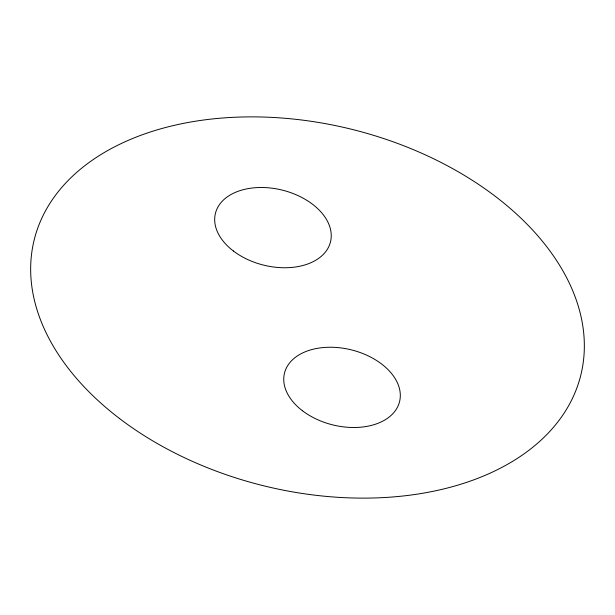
<?xml version="1.0" encoding="UTF-8"?>
<svg xmlns="http://www.w3.org/2000/svg" width="615" height="615" viewBox="0 0 615 615"><rect width="100%" height="100%" fill="white"/><g stroke="black" fill="none" stroke-linecap="round" stroke-linejoin="round"><path stroke-width="0.92" d="M119.518 418.515A281.555 183.601 13.9 0 0 577.5 386.197A281.555 183.601 13.9 0 0 225.482 117.788A281.555 183.601 13.9 0 0 119.518 418.515M302.457 410.751A59.278 38.653 13.9 0 0 398.874 403.947A59.278 38.653 13.9 0 0 324.766 347.437A59.278 38.653 13.9 0 0 302.457 410.751M233.393 250.997A59.278 38.653 13.9 0 0 329.809 244.186A59.278 38.653 13.9 0 0 255.702 187.683A59.278 38.653 13.9 0 0 233.393 250.997"/></g></svg>
